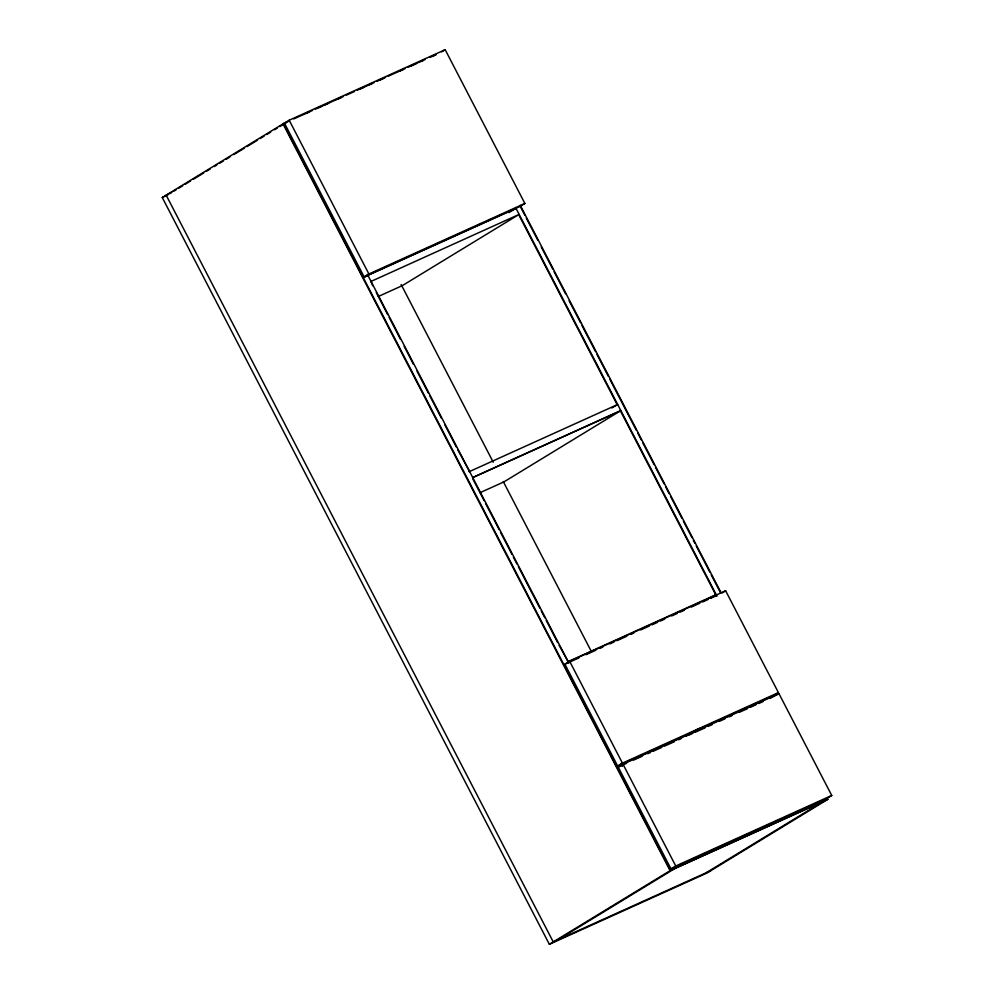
<?xml version="1.0" encoding="UTF-8"?>
<svg xmlns="http://www.w3.org/2000/svg" width="994" height="994" viewBox="0 0 994 994"><rect width="100%" height="100%" fill="white"/><g stroke="black" fill="none" stroke-linecap="round" stroke-linejoin="round"><path stroke-width="1.49" d="M549.359 944.3L670.528 870.409L828.089 799.176L706.92 873.055L549.359 944.3L162.258 197.508L283.427 123.616L288.645 121.218M289.192 120.224L284.433 123.132L364.139 276.904L520.123 206.379L524.882 203.472L445.175 49.7L289.192 120.224L368.898 273.996L364.139 276.904M173.503 191.395L176.124 189.792M178.758 188.189L182.697 185.791M185.319 184.188L190.575 180.983M193.196 179.38L203.695 172.981M206.33 171.378L210.268 168.98M214.195 166.582L216.829 164.979M219.45 163.376L223.389 160.978M226.011 159.375L229.949 156.965M233.888 154.567L244.4 148.168M247.021 146.565L257.521 140.154M260.155 138.551L264.093 136.153M266.715 134.55L270.654 132.152M274.592 129.754L277.214 128.151M279.836 126.549L286.409 122.548M441.597 51.874L445.175 49.7M364.786 277.127L367.855 275.251M372.713 285.713L371.023 281.364M508.916 212.579L515.961 208.293M457.7 449.673L469.566 471.454M611.944 407.975L617.659 404.496L469.131 471.715M559.113 645.33L568.096 661.544M564.903 664.216L569.661 661.308L725.645 590.784L778.426 692.619L773.667 695.527L617.684 766.051L564.903 664.216L578.955 657.866M710.474 598.077L716.202 594.586L567.661 661.818M722.079 592.958L725.645 590.784M617.684 766.051L622.443 763.144L778.426 692.619M618.218 767.07L622.977 764.162L778.961 693.638L831.742 795.473L826.983 798.381L671 868.905L618.218 767.07L626.642 763.255M686.382 736.094L698.186 728.9M692.159 733.063L700.024 728.267M778.961 693.638L769.977 698.447M671 868.905L675.758 865.998L831.742 795.473M557.982 939.79L675.249 868.271M706.088 872.819L823.355 801.313M293.789 118.932L303.667 114.472M306.91 112.968L312.538 110.421M315.346 109.154L335.015 100.257M337.525 99.164L343.452 96.443M346.26 95.175L354.448 91.51M357.268 90.23L374.191 82.577M377.012 81.297L385.61 77.383M388.294 76.203L405.279 68.487M408.049 67.269L417.927 62.771M422.152 60.895L424.972 59.615M431.98 56.409L436.254 54.521M286.533 122.274L282.992 123.877L670.093 870.669L827.654 799.437M304.649 114.086L308.873 112.173M318.751 107.712L321.571 106.433M324.392 105.165L328.629 103.252M335.674 100.059L341.315 97.511M359.654 89.224L363.891 87.31M369.532 84.751L372.352 83.484M379.397 80.29L383.634 78.377M399.153 71.357L403.378 69.443M410.435 66.263L416.076 63.703M418.896 62.436L423.133 60.522M430.178 57.329L435.819 54.782M171.776 192.587L166.147 195.135L553.248 941.927L710.809 870.682M162.258 197.508L167.887 194.961M368.898 273.996L524.882 203.472M367.432 275.512L515.526 208.554M370.588 281.625L519.129 214.393L402.284 285.651L378.316 296.485M620.405 410.87L472.722 477.567L620.828 410.597L503.995 481.854L480.015 492.689M585.975 654.686L595.816 650.238M600.028 648.336L602.836 647.057M609.869 643.888L614.081 641.975M616.889 640.708L626.729 636.259M630.942 634.358L633.762 633.079M640.782 629.91L649.219 626.096M652.027 624.816L657.643 622.281M660.463 621.014L664.675 619.1M671.696 615.932L677.324 613.385M680.132 612.118L684.344 610.204M691.377 607.036L699.801 603.221M702.609 601.954L708.237 599.407M711.045 598.139L715.258 596.226M633.675 760.075L642.099 756.272M647.728 753.725L650.536 752.458M653.344 751.178L661.78 747.376M664.588 746.096L674.429 741.648M678.641 739.747L681.449 738.48M688.482 735.299L692.694 733.398M695.502 732.118L705.342 727.67M708.15 726.403L712.363 724.502M719.395 721.321L725.011 718.774M729.223 716.873L732.044 715.605M739.064 712.425L747.5 708.61M750.308 707.343L755.925 704.796M758.745 703.528L762.957 701.627M520.26 205.323L720.948 592.499M519.825 205.584L524.832 215.226M526.261 217.984L537.679 240.026M541.258 246.922L552.676 268.964M554.105 271.722L565.536 293.764M569.102 300.66L580.533 322.702M581.962 325.46L595.53 351.64M596.959 354.386L608.39 376.44M609.819 379.186L636.247 430.178M637.676 432.924L641.242 439.82M642.671 442.578L654.102 464.62M655.531 467.379L664.091 483.904M665.52 486.662L669.099 493.558M670.528 496.304L681.946 518.359M683.375 521.104L691.948 537.642M693.377 540.401L694.806 543.159M696.235 545.917L709.803 572.084M711.232 574.843L720.513 592.759M515.538 207.46L716.935 596.015M518.669 214.605L617.237 404.757M620.094 410.261L716.512 596.276M401.116 284.483L493.248 462.222M503.25 481.518L591.095 650.995M569.661 661.308L622.443 763.144M622.977 764.162L675.758 865.998M367.432 274.419L568.829 662.973M620.977 763.554L622.406 766.312M376.279 292.596L387.71 314.638M389.139 317.397L400.557 339.439M404.136 346.334L413.417 364.251M416.995 371.135L428.414 393.177M429.843 395.935L441.274 417.977M444.84 424.873L456.271 446.915M472.697 478.611L484.128 500.653M485.557 503.411L499.125 529.591M500.554 532.349L511.985 554.391M513.413 557.149L516.979 564.033M518.408 566.791L539.829 608.129M541.258 610.875L544.836 617.771M546.265 620.529L557.684 642.571M283.427 123.616L670.528 870.409"/></g></svg>
